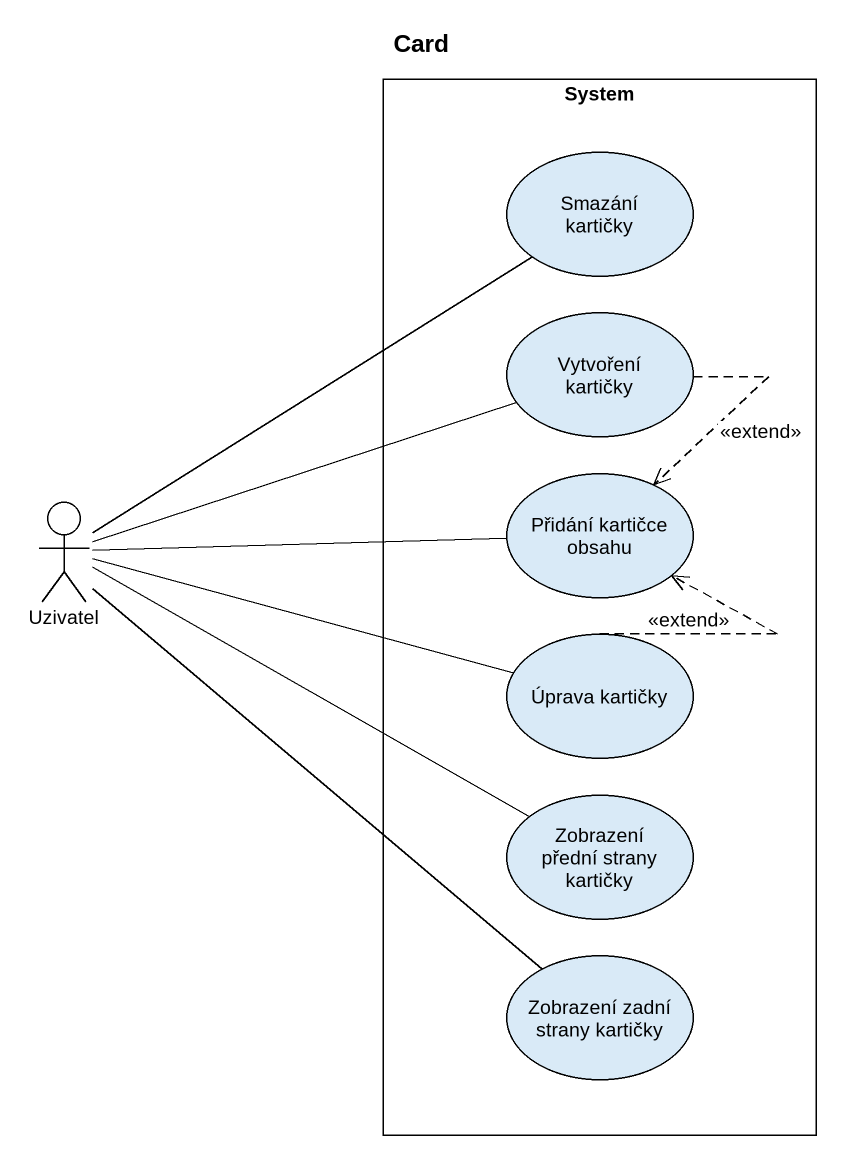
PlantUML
@startuml
title Card
rectangle System {
  usecase "Smazání kartičky" as Smazání_kartičky
  usecase "Vytvoření kartičky" as Vytvoření_kartičky
  usecase "Přidání kartičce obsahu" as Přidání_kartičce_obsahu
  usecase "Úprava kartičky" as Úprava_kartičky
  usecase "Zobrazení přední strany kartičky" as Zobrazení_přední_strany
  usecase "Zobrazení zadní strany kartičky" as Zobrazení_zadní_strany
}
actor Uzivatel
Vytvoření_kartičky ..> Přidání_kartičce_obsahu : <<extend>>
Uzivatel -up- Smazání_kartičky
Uzivatel -right- Vytvoření_kartičky
Uzivatel -right- Přidání_kartičce_obsahu
Uzivatel -right- Úprava_kartičky
Uzivatel -right- Zobrazení_přední_strany
Uzivatel -- Zobrazení_zadní_strany
Úprava_kartičky .up.> Přidání_kartičce_obsahu : <<extend>>
@enduml
